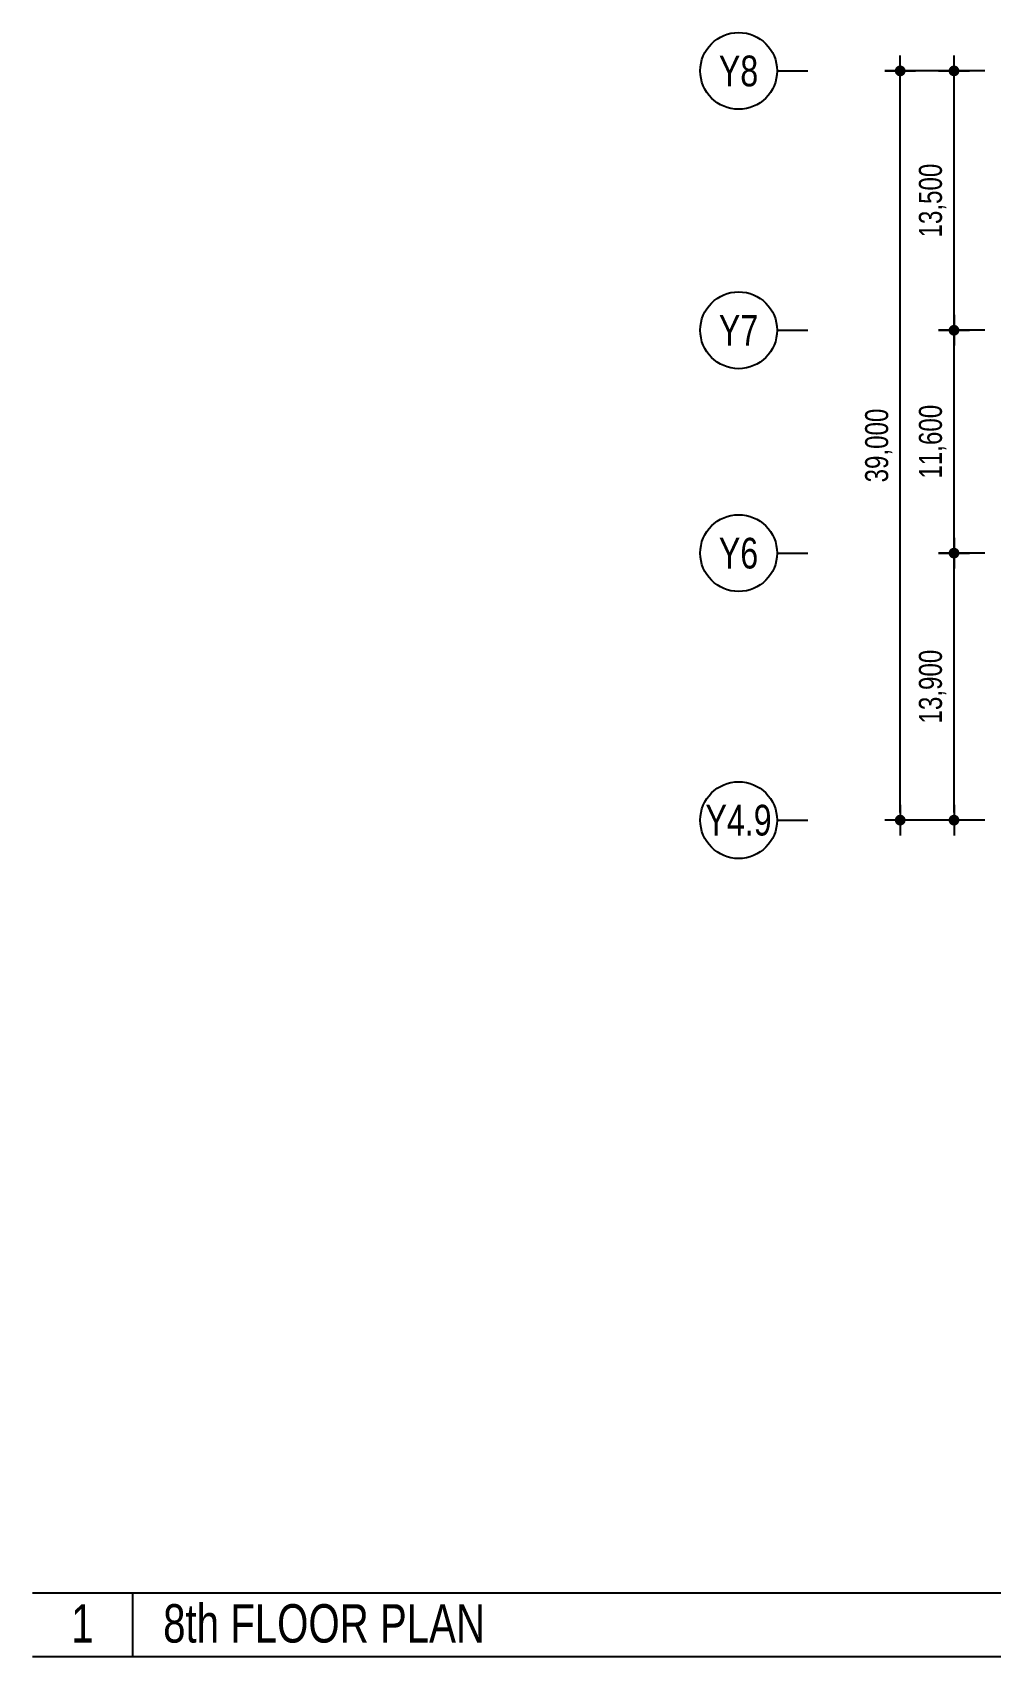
# Model space of a CAD drawing. Header units: millimetres. Extents: x 10000 to 302800, y 6800 to 229018.
# Drawn here: x 10000 to 59861, y 118800 to 203338 of the extents above; entities that cross this region are included whole.
import ezdxf
from ezdxf.enums import TextEntityAlignment as Align

# ---------------------------------------------------------------- set-up
doc = ezdxf.new("R2010")
doc.units = ezdxf.units.MM
doc.header["$LTSCALE"] = 400
doc.header["$MEASUREMENT"] = 0
doc.layers.get('0').update_dxf_attribs({"linetype": 'CONTINUOUS'})
for name, color, linetype in [('A-DIM1', 7, 'CONTINUOUS'), ('A-SYM', 7, 'CONTINUOUS'), ('A-TXT1', 3, 'CONTINUOUS')]:
    doc.layers.add(name, color=color, linetype=linetype)
doc.styles.add('Heerim', font='', dxfattribs={"width": 0.8})
doc.styles.add('Hrtext', font='', dxfattribs={"width": 0.8})
doc.styles.add('희림문자', font='', dxfattribs={"width": 0.8})
doc.styles.get('Heerim').set_extended_font_data('Dotum')
doc.styles.get('Hrtext').set_extended_font_data('Dotum')
doc.styles.get('희림문자').set_extended_font_data('HYGothic-Medium')
doc.dimstyles.new('HEERIM(Ext)', dxfattribs={"dimtxt": 3, "dimasz": 1, "dimexe": 2, "dimexo": 1.5, "dimgap": 1, "dimtad": 1, "dimdec": 0, "dimzin": 0, "dimdsep": 46, "dimlunit": 6, "dimtxsty": 'Hrtext', "dimblk": 'dotdim1', "dimcen": 1, "dimdle": 2, "dimclrd": 256, "dimclre": 256, "dimclrt": 3, "dimadec": 0, "dimazin": 0, "dimtfac": 1, "dimtdec": 0, "dimtix": 1, "dimtmove": 2, "dimatfit": 3, "dimldrblk": 'dotdim1', "dimfxl": 2, "dimtolj": 1, "dimtzin": 0, "dimlwd": -1, "dimarcsym": 0})

# ---------------------------------------------------------------- blocks, each defined once
blk = doc.blocks.new('*U77')
for q in [(0, 0), (0, 2)]:
    blk.add_line((0, 4), q)
blk.add_circle((0, 9), 5)
at = {"style": 'Heerim', "width": 0.8}
blk.add_attdef('NO', text='', height=4, dxfattribs=at).set_placement((-0.01, 9.02), align=Align.MIDDLE_CENTER)
blk = doc.blocks.new('dotdim1')
at = {"layer": 'A-DIM1'}
for p, q in [((-2, 0), (2, 0)), ((0, 2), (0, -2))]:
    blk.add_line(p, q, dxfattribs=at)
at = {"layer": 'A-DIM1', "const_width": 0.7}
blk.add_lwpolyline([(0.35, 0, 1), (-0.35, 0, 1)], format="xyb", close=True, dxfattribs=at)
blk = doc.blocks.new('*D41')
at = {"layer": 'A-DIM1', "lineweight": -2, "transparency": 16777216}
for p, q in [((-24067, -100), (-29267, -100)), ((-24067, -39100), (-29267, -39100))]:
    blk.add_line(p, q, dxfattribs=at)
at = {"layer": 'A-DIM1', "transparency": 16777216}
blk.add_line((-28467, -38700), (-28467, -500), dxfattribs=at)
at = {"layer": 'A-DIM1', "transparency": 16777216, "xscale": 400, "yscale": 400, "zscale": 400}
for p, rotation in [((-28467, -100), 90), ((-28467, -39100), 270)]:
    blk.add_blockref('dotdim1', p, dxfattribs=dict(at, rotation=rotation))
at = {"layer": 'A-DIM1', "color": 3, "transparency": 16777216, "insert": (-29583, -19600), "char_height": 1200, "attachment_point": 5, "rotation": 90, "style": 'Hrtext'}
blk.add_mtext('\\A1;39,000', dxfattribs=at)
blk = doc.blocks.new('*D42')
at = {"layer": 'A-DIM1', "lineweight": -2, "transparency": 16777216}
for p, q in [((-24067, -13600), (-26467, -13600)), ((-24067, -25200), (-26467, -25200))]:
    blk.add_line(p, q, dxfattribs=at)
at = {"layer": 'A-DIM1', "transparency": 16777216}
blk.add_line((-25667, -24800), (-25667, -14000), dxfattribs=at)
at = {"layer": 'A-DIM1', "transparency": 16777216, "xscale": 400, "yscale": 400, "zscale": 400}
for p, rotation in [((-25667, -13600), 90), ((-25667, -25200), 270)]:
    blk.add_blockref('dotdim1', p, dxfattribs=dict(at, rotation=rotation))
at = {"layer": 'A-DIM1', "color": 3, "transparency": 16777216, "insert": (-26783, -19400), "char_height": 1200, "attachment_point": 5, "rotation": 90, "style": 'Hrtext'}
blk.add_mtext('\\A1;11,600', dxfattribs=at)
blk = doc.blocks.new('*D43')
at = {"layer": 'A-DIM1', "lineweight": -2, "transparency": 16777216}
for p, q in [((-24067, -100), (-26467, -100)), ((-24067, -13600), (-26467, -13600))]:
    blk.add_line(p, q, dxfattribs=at)
at = {"layer": 'A-DIM1', "transparency": 16777216}
blk.add_line((-25667, -13200), (-25667, -500), dxfattribs=at)
at = {"layer": 'A-DIM1', "transparency": 16777216, "xscale": 400, "yscale": 400, "zscale": 400}
for p, rotation in [((-25667, -100), 90), ((-25667, -13600), 270)]:
    blk.add_blockref('dotdim1', p, dxfattribs=dict(at, rotation=rotation))
at = {"layer": 'A-DIM1', "color": 3, "transparency": 16777216, "insert": (-26783, -6850), "char_height": 1200, "attachment_point": 5, "rotation": 90, "style": 'Hrtext'}
blk.add_mtext('\\A1;13,500', dxfattribs=at)
blk = doc.blocks.new('*D56')
at = {"layer": 'A-DIM1', "lineweight": -2, "transparency": 16777216}
for p, q in [((-24067, -25200), (-26467, -25200)), ((-24067, -39100), (-26467, -39100))]:
    blk.add_line(p, q, dxfattribs=at)
at = {"layer": 'A-DIM1', "transparency": 16777216}
blk.add_line((-25667, -38700), (-25667, -25600), dxfattribs=at)
at = {"layer": 'A-DIM1', "transparency": 16777216, "xscale": 400, "yscale": 400, "zscale": 400}
for p, rotation in [((-25667, -25200), 90), ((-25667, -39100), 270)]:
    blk.add_blockref('dotdim1', p, dxfattribs=dict(at, rotation=rotation))
at = {"layer": 'A-DIM1', "color": 3, "transparency": 16777216, "insert": (-26783, -32150), "char_height": 1200, "attachment_point": 5, "rotation": 90, "style": 'Hrtext'}
blk.add_mtext('\\A1;13,900', dxfattribs=at)
blk = doc.blocks.new('TOWER DIM')
at = {"layer": 'A-SYM'}
ref = blk.add_blockref('*U77', (-33274, -99.3), dxfattribs=dict(at, xscale=400.0000000000063, yscale=400.0000000000063, zscale=400.0000000000063, rotation=90))
ref.add_attrib('NO', 'Y8', dxfattribs={"layer": '0', "height": 1600, "style": 'Heerim', "width": 0.8}).set_placement((-36881.1, -101.7, 0), align=Align.MIDDLE_CENTER)
ref = blk.add_blockref('*U77', (-33274, -13599.3), dxfattribs=dict(at, xscale=400.0000000000063, yscale=400.0000000000063, zscale=400.0000000000063, rotation=90))
ref.add_attrib('NO', 'Y7', dxfattribs={"layer": '0', "height": 1600, "style": 'Heerim', "width": 0.8}).set_placement((-36881.1, -13601.7, 0), align=Align.MIDDLE_CENTER)
ref = blk.add_blockref('*U77', (-33274, -25199.3), dxfattribs=dict(at, xscale=400.0000000000063, yscale=400.0000000000063, zscale=400.0000000000063, rotation=90))
ref.add_attrib('NO', 'Y6', dxfattribs={"layer": '0', "height": 1600, "style": 'Heerim', "width": 0.8}).set_placement((-36881.1, -25201.7, 0), align=Align.MIDDLE_CENTER)
ref = blk.add_blockref('*U77', (-33274, -39099.3), dxfattribs=dict(at, xscale=400.0000000000063, yscale=400.0000000000063, zscale=400.0000000000063, rotation=90))
ref.add_attrib('NO', 'Y4.9', dxfattribs={"layer": '0', "height": 1600, "style": 'Heerim', "width": 0.8}).set_placement((-36881.1, -39101.7, 0), align=Align.MIDDLE_CENTER)
at = {"layer": 'A-DIM1'}
for base, p1, p2, picture, middle in [((-28467, -100), (-23467, -39100), (-23467, -100), '*D41', (-29583.5, -19600)), ((-25667, -100), (-23467, -13600), (-23467, -100), '*D43', (-26783.5, -6850)), ((-25667, -13600), (-23467, -25200), (-23467, -13600), '*D42', (-26783.5, -19400)), ((-25667, -25200), (-23467, -39100), (-23467, -25200), '*D56', (-26783.5, -32150))]:
    dim = blk.add_linear_dim(base=base, p1=p1, p2=p2, angle=90, dimstyle='HEERIM(Ext)', override={"dimscale": 400}, dxfattribs=at)
    dim.commit()
    dim.dimension.update_dxf_attribs({"geometry": picture, "text_midpoint": middle})

msp = doc.modelspace()

# ---------------------------------------------------------------- linework, layer by layer
for p, q in [((10000, 122119), (302800, 122119)), ((15200, 122119), (15200, 118800)), ((10000, 118800), (302800, 118800))]:
    msp.add_line(p, q)

# ---------------------------------------------------------------- block references
at = {"layer": 'A-DIM1'}
msp.add_blockref('TOWER DIM', (83628, 201437), dxfattribs=at)

# ---------------------------------------------------------------- texts
at = {"layer": 'A-TXT1', "style": '희림문자', "width": 0.8}
msp.add_text('1', height=2000, dxfattribs=at).set_placement((12600, 120525), align=Align.MIDDLE_CENTER)
msp.add_text('8th FLOOR PLAN', height=2000, dxfattribs=at).set_placement((16800, 120525), align=Align.MIDDLE_LEFT)

doc.saveas('drawing.dxf')
